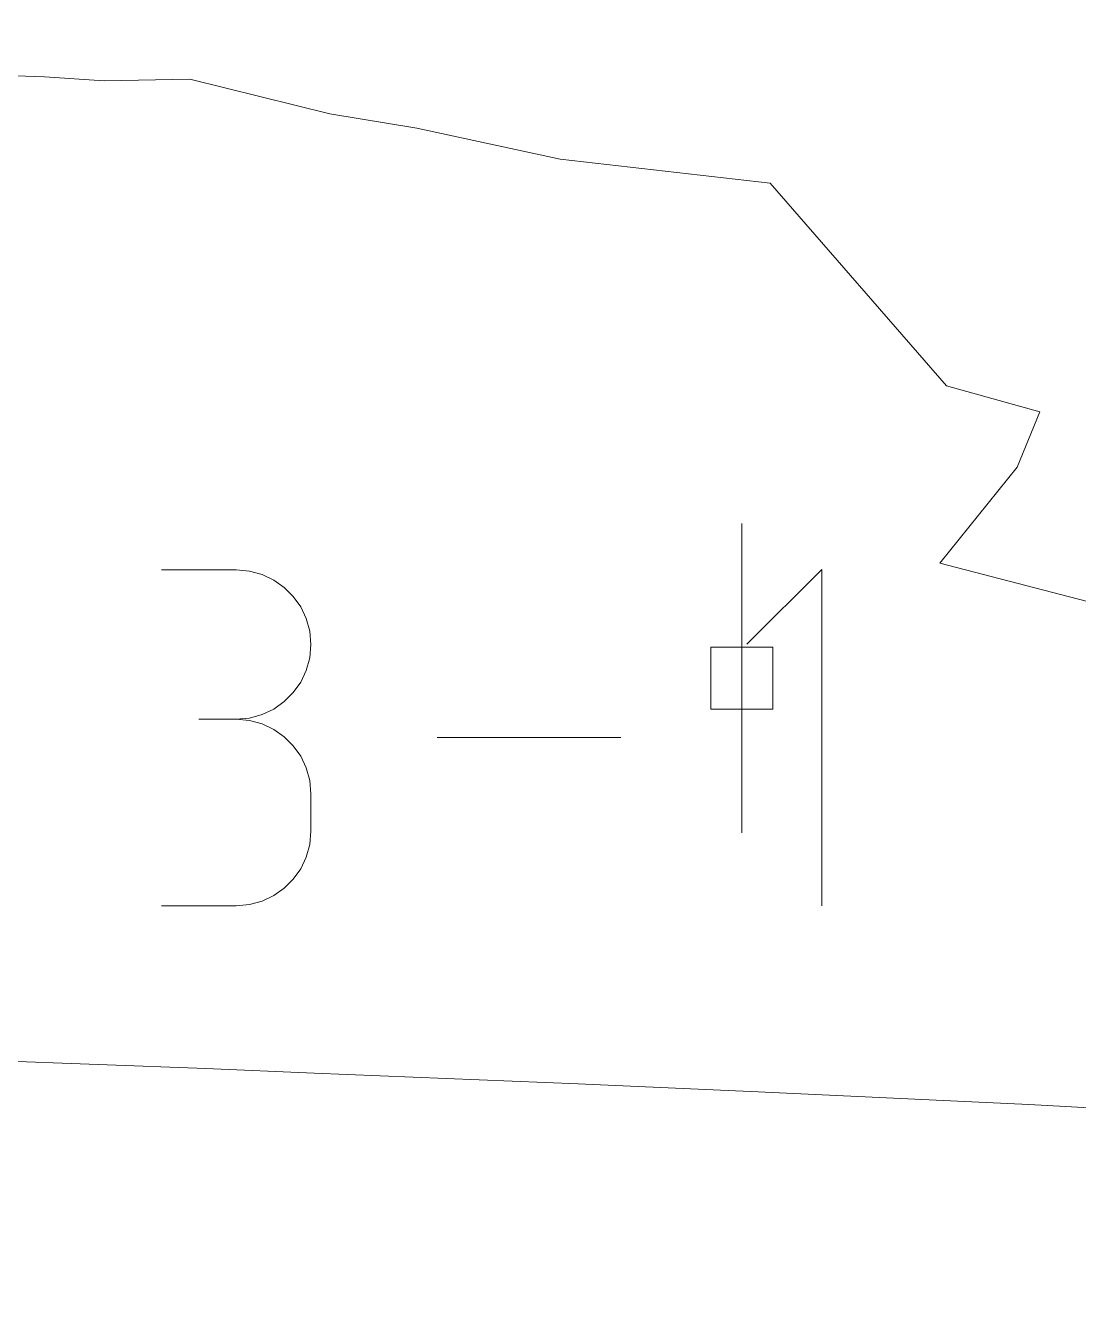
# Model space of a CAD drawing. Header units: millimetres. Extents: x -446 to 392, y -249 to 379.
# Drawn here: x 38.55 to 48.26, y 205.87 to 217.69 of the extents above; entities that cross this region are included whole.
import ezdxf

# ---------------------------------------------------------------- set-up
doc = ezdxf.new("R2010")
doc.units = ezdxf.units.MM
doc.header["$MEASUREMENT"] = 0
doc.layers.add('Layer 1', color=7, linetype='Continuous')

msp = doc.modelspace()

# ---------------------------------------------------------------- linework, layer by layer
at = {"layer": 'Layer 1', "color": 5, "lineweight": 0}
for points, knots in [([(-446.0374, -230.5655), (-446.0374, -230.5655), (392.1616, -230.5655), (392.1616, -230.5655), (392.1616, -230.5655), (392.1616, -230.5655), (392.1616, 379.0343), (392.1616, 379.0343), (392.1616, 379.0343), (392.1616, 379.0343), (-446.0374, 379.0343), (-446.0374, 379.0343), (-446.0374, 379.0343), (-446.0374, 379.0343), (-446.0374, -230.5655), (-446.0374, -230.5655)], [0, 0, 0, 0, 0.2, 0.2, 0.2, 0.2, 0.4, 0.4, 0.4, 0.4, 0.6, 0.6, 0.6, 0.6, 1, 1, 1, 1]), ([(52.9304, 207.4572), (52.9304, 207.4572), (53.1744, 208.7828), (53.1744, 208.7828), (53.1744, 208.7828), (53.1744, 208.7828), (53.1333, 209.5358), (53.1333, 209.5358), (53.1333, 209.5358), (53.1333, 209.5358), (53.0613, 210.8848), (53.0613, 210.8848), (53.0613, 210.8848), (53.0613, 210.8848), (50.5107, 211.8173), (50.5107, 211.8173), (50.5107, 211.8173), (50.5107, 211.8173), (49.4611, 212.087), (49.4611, 212.087), (49.4611, 212.087), (49.4611, 212.087), (46.9865, 212.7304), (46.9865, 212.7304), (46.9865, 212.7304), (46.9865, 212.7304), (47.6995, 213.6194), (47.6995, 213.6194), (47.6995, 213.6194), (47.6995, 213.6194), (47.9081, 214.1285), (47.9081, 214.1285), (47.9081, 214.1285), (47.9081, 214.1285), (47.0459, 214.3679), (47.0459, 214.3679), (47.0459, 214.3679), (47.0459, 214.3679), (45.4198, 216.2397), (45.4198, 216.2397), (45.4198, 216.2397), (45.4198, 216.2397), (43.4823, 216.4608), (43.4823, 216.4608), (43.4823, 216.4608), (43.4823, 216.4608), (42.1584, 216.7471), (42.1584, 216.7471), (42.1584, 216.7471), (42.1584, 216.7471), (41.3539, 216.8796), (41.3539, 216.8796), (41.3539, 216.8796), (41.3539, 216.8796), (40.0637, 217.2002), (40.0637, 217.2002), (40.0637, 217.2002), (40.0637, 217.2002), (39.273, 217.1859), (39.273, 217.1859), (39.273, 217.1859), (39.273, 217.1859), (38.7216, 217.2208), (38.7216, 217.2208), (38.7216, 217.2208), (38.7216, 217.2208), (36.8681, 217.287), (36.8681, 217.287), (36.8681, 217.287), (36.8681, 217.287), (34.6689, 217.4784), (34.6689, 217.4784), (34.6689, 217.4784), (34.6689, 217.4784), (33.9895, 217.147), (33.9895, 217.147), (33.9895, 217.147), (33.9895, 217.147), (32.6639, 216.3237), (32.6639, 216.3237), (32.6639, 216.3237), (32.6639, 216.3237), (30.9493, 215.2924), (30.9493, 215.2924), (30.9493, 215.2924), (30.9493, 215.2924), (29.8825, 215.173), (29.8825, 215.173), (29.8825, 215.173), (29.8825, 215.173), (28.5484, 214.2194), (28.5484, 214.2194), (28.5484, 214.2194), (28.5484, 214.2194), (26.5172, 212.7652), (26.5172, 212.7652), (26.5172, 212.7652), (26.5172, 212.7652), (24.947, 209.5741), (24.947, 209.5741), (24.947, 209.5741), (24.947, 209.5741), (24.4397, 208.5954), (24.4397, 208.5954), (24.4397, 208.5954), (24.4397, 208.5954), (26.6657, 208.5274), (26.6657, 208.5274), (26.6657, 208.5274), (26.6657, 208.5274), (29.6991, 208.4491), (29.6991, 208.4491), (29.6991, 208.4491), (29.6991, 208.4491), (30.4682, 208.4234), (30.4682, 208.4234), (30.4682, 208.4234), (30.4682, 208.4234), (32.9456, 208.3308), (32.9456, 208.3308), (32.9456, 208.3308), (32.9456, 208.3308), (34.6672, 208.2525), (34.6672, 208.2525), (34.6672, 208.2525), (34.6672, 208.2525), (35.2248, 208.2314), (35.2248, 208.2314), (35.2248, 208.2314), (35.2248, 208.2314), (37.2006, 208.18), (37.2006, 208.18), (37.2006, 208.18), (37.2006, 208.18), (38.2194, 208.1394), (38.2194, 208.1394), (38.2194, 208.1394), (38.2194, 208.1394), (40.21, 208.0657), (40.21, 208.0657), (40.21, 208.0657), (40.21, 208.0657), (41.2111, 208.024), (41.2111, 208.024), (41.2111, 208.024), (41.2111, 208.024), (43.6479, 207.9251), (43.6479, 207.9251), (43.6479, 207.9251), (43.6479, 207.9251), (44.4062, 207.892), (44.4062, 207.892), (44.4062, 207.892), (44.4062, 207.892), (45.3072, 207.8514), (45.3072, 207.8514), (45.3072, 207.8514), (45.3072, 207.8514), (47.8058, 207.7326), (47.8058, 207.7326), (47.8058, 207.7326), (47.8058, 207.7326), (50.1741, 207.6057), (50.1741, 207.6057), (50.1741, 207.6057), (50.1741, 207.6057), (51.2843, 207.5469), (51.2843, 207.5469), (51.2843, 207.5469), (51.2843, 207.5469), (52.9304, 207.4572), (52.9304, 207.4572)], [0, 0, 0, 0, 0.0227273, 0.0227273, 0.0227273, 0.0227273, 0.0454545, 0.0454545, 0.0454545, 0.0454545, 0.0681818, 0.0681818, 0.0681818, 0.0681818, 0.0909091, 0.0909091, 0.0909091, 0.0909091, 0.1136364, 0.1136364, 0.1136364, 0.1136364, 0.1363636, 0.1363636, 0.1363636, 0.1363636, 0.1590909, 0.1590909, 0.1590909, 0.1590909, 0.1818182, 0.1818182, 0.1818182, 0.1818182, 0.2045455, 0.2045455, 0.2045455, 0.2045455, 0.2272727, 0.2272727, 0.2272727, 0.2272727, 0.25, 0.25, 0.25, 0.25, 0.2727273, 0.2727273, 0.2727273, 0.2727273, 0.2954545, 0.2954545, 0.2954545, 0.2954545, 0.3181818, 0.3181818, 0.3181818, 0.3181818, 0.3409091, 0.3409091, 0.3409091, 0.3409091, 0.3636364, 0.3636364, 0.3636364, 0.3636364, 0.3863636, 0.3863636, 0.3863636, 0.3863636, 0.4090909, 0.4090909, 0.4090909, 0.4090909, 0.4318182, 0.4318182, 0.4318182, 0.4318182, 0.4545455, 0.4545455, 0.4545455, 0.4545455, 0.4772727, 0.4772727, 0.4772727, 0.4772727, 0.5, 0.5, 0.5, 0.5, 0.5227273, 0.5227273, 0.5227273, 0.5227273, 0.5454545, 0.5454545, 0.5454545, 0.5454545, 0.5681818, 0.5681818, 0.5681818, 0.5681818, 0.5909091, 0.5909091, 0.5909091, 0.5909091, 0.6136364, 0.6136364, 0.6136364, 0.6136364, 0.6363636, 0.6363636, 0.6363636, 0.6363636, 0.6590909, 0.6590909, 0.6590909, 0.6590909, 0.6818182, 0.6818182, 0.6818182, 0.6818182, 0.7045455, 0.7045455, 0.7045455, 0.7045455, 0.7272727, 0.7272727, 0.7272727, 0.7272727, 0.75, 0.75, 0.75, 0.75, 0.7727273, 0.7727273, 0.7727273, 0.7727273, 0.7954545, 0.7954545, 0.7954545, 0.7954545, 0.8181818, 0.8181818, 0.8181818, 0.8181818, 0.8409091, 0.8409091, 0.8409091, 0.8409091, 0.8636364, 0.8636364, 0.8636364, 0.8636364, 0.8863636, 0.8863636, 0.8863636, 0.8863636, 0.9090909, 0.9090909, 0.9090909, 0.9090909, 0.9318182, 0.9318182, 0.9318182, 0.9318182, 0.9545455, 0.9545455, 0.9545455, 0.9545455, 1, 1, 1, 1])]:
    msp.add_open_spline(points, degree=3, knots=knots, dxfattribs=at)
at = {"layer": 'Layer 1', "color": 190, "lineweight": 0}
msp.add_open_spline([(45.1569, 211.6699), (45.1569, 211.6699), (45.1569, 213.0989), (45.1569, 213.0989)], degree=3, dxfattribs=at)
msp.add_open_spline([(45.1569, 211.6699), (45.1569, 211.6699), (45.1569, 213.0989), (45.1569, 213.0989), (45.1569, 213.0989), (45.1569, 213.0989), (45.1569, 210.2415), (45.1569, 210.2415)], degree=3, knots=[0, 0, 0, 0, 0.3333333, 0.3333333, 0.3333333, 0.3333333, 1, 1, 1, 1], dxfattribs=at)
at = {"layer": 'Layer 1', "color": 1, "lineweight": 0}
for points, knots in [([(39.8015, 209.569), (39.8015, 209.569), (40.4906, 209.569), (40.4906, 209.569), (40.4906, 209.569), (40.4906, 209.569), (40.4906, 209.569), (40.4906, 209.569), (40.4906, 209.569), (40.4906, 209.569), (40.6145, 209.5798), (40.6145, 209.5798), (40.6145, 209.5798), (40.6145, 209.5798), (40.7311, 209.6124), (40.7311, 209.6124), (40.7311, 209.6124), (40.7311, 209.6124), (40.8385, 209.6633), (40.8385, 209.6633), (40.8385, 209.6633), (40.8385, 209.6633), (40.9345, 209.7312), (40.9345, 209.7312), (40.9345, 209.7312), (40.9345, 209.7312), (41.0179, 209.8141), (41.0179, 209.8141), (41.0179, 209.8141), (41.0179, 209.8141), (41.0859, 209.9107), (41.0859, 209.9107), (41.0859, 209.9107), (41.0859, 209.9107), (41.1368, 210.0175), (41.1368, 210.0175), (41.1368, 210.0175), (41.1368, 210.0175), (41.1688, 210.1341), (41.1688, 210.1341), (41.1688, 210.1341), (41.1688, 210.1341), (41.1796, 210.2575), (41.1796, 210.2575), (41.1796, 210.2575), (41.1796, 210.2575), (41.1796, 210.602), (41.1796, 210.602), (41.1796, 210.602), (41.1796, 210.602), (41.1688, 210.7254), (41.1688, 210.7254), (41.1688, 210.7254), (41.1688, 210.7254), (41.1368, 210.842), (41.1368, 210.842), (41.1368, 210.842), (41.1368, 210.842), (41.0859, 210.9488), (41.0859, 210.9488), (41.0859, 210.9488), (41.0859, 210.9488), (41.0179, 211.0454), (41.0179, 211.0454), (41.0179, 211.0454), (41.0179, 211.0454), (40.9345, 211.1282), (40.9345, 211.1282), (40.9345, 211.1282), (40.9345, 211.1282), (40.8385, 211.1962), (40.8385, 211.1962), (40.8385, 211.1962), (40.8385, 211.1962), (40.7311, 211.2471), (40.7311, 211.2471), (40.7311, 211.2471), (40.7311, 211.2471), (40.6145, 211.2797), (40.6145, 211.2797), (40.6145, 211.2797), (40.6145, 211.2797), (40.4906, 211.2905), (40.4906, 211.2905), (40.4906, 211.2905), (40.4906, 211.2905), (40.1455, 211.2905), (40.1455, 211.2905), (40.1455, 211.2905), (40.1455, 211.2905), (40.4906, 211.2905), (40.4906, 211.2905), (40.4906, 211.2905), (40.4906, 211.2905), (40.4906, 211.2905), (40.4906, 211.2905), (40.4906, 211.2905), (40.4906, 211.2905), (40.6145, 211.3019), (40.6145, 211.3019), (40.6145, 211.3019), (40.6145, 211.3019), (40.7311, 211.3339), (40.7311, 211.3339), (40.7311, 211.3339), (40.7311, 211.3339), (40.8385, 211.3848), (40.8385, 211.3848), (40.8385, 211.3848), (40.8385, 211.3848), (40.9345, 211.4534), (40.9345, 211.4534), (40.9345, 211.4534), (40.9345, 211.4534), (41.0179, 211.5362), (41.0179, 211.5362), (41.0179, 211.5362), (41.0179, 211.5362), (41.0859, 211.6328), (41.0859, 211.6328), (41.0859, 211.6328), (41.0859, 211.6328), (41.1368, 211.7402), (41.1368, 211.7402), (41.1368, 211.7402), (41.1368, 211.7402), (41.1688, 211.8567), (41.1688, 211.8567), (41.1688, 211.8567), (41.1688, 211.8567), (41.1796, 211.9807), (41.1796, 211.9807), (41.1796, 211.9807), (41.1796, 211.9807), (41.1796, 211.9807), (41.1796, 211.9807), (41.1796, 211.9807), (41.1796, 211.9807), (41.1688, 212.1041), (41.1688, 212.1041), (41.1688, 212.1041), (41.1688, 212.1041), (41.1368, 212.2201), (41.1368, 212.2201), (41.1368, 212.2201), (41.1368, 212.2201), (41.0859, 212.3275), (41.0859, 212.3275), (41.0859, 212.3275), (41.0859, 212.3275), (41.0179, 212.4235), (41.0179, 212.4235), (41.0179, 212.4235), (41.0179, 212.4235), (40.9345, 212.507), (40.9345, 212.507), (40.9345, 212.507), (40.9345, 212.507), (40.8385, 212.5749), (40.8385, 212.5749), (40.8385, 212.5749), (40.8385, 212.5749), (40.7311, 212.6258), (40.7311, 212.6258), (40.7311, 212.6258), (40.7311, 212.6258), (40.6145, 212.6578), (40.6145, 212.6578), (40.6145, 212.6578), (40.6145, 212.6578), (40.4906, 212.6692), (40.4906, 212.6692), (40.4906, 212.6692), (40.4906, 212.6692), (39.8015, 212.6692), (39.8015, 212.6692)], [0, 0, 0, 0, 0.0222222, 0.0222222, 0.0222222, 0.0222222, 0.0444444, 0.0444444, 0.0444444, 0.0444444, 0.0666667, 0.0666667, 0.0666667, 0.0666667, 0.0888889, 0.0888889, 0.0888889, 0.0888889, 0.1111111, 0.1111111, 0.1111111, 0.1111111, 0.1333333, 0.1333333, 0.1333333, 0.1333333, 0.1555556, 0.1555556, 0.1555556, 0.1555556, 0.1777778, 0.1777778, 0.1777778, 0.1777778, 0.2, 0.2, 0.2, 0.2, 0.2222222, 0.2222222, 0.2222222, 0.2222222, 0.2444444, 0.2444444, 0.2444444, 0.2444444, 0.2666667, 0.2666667, 0.2666667, 0.2666667, 0.2888889, 0.2888889, 0.2888889, 0.2888889, 0.3111111, 0.3111111, 0.3111111, 0.3111111, 0.3333333, 0.3333333, 0.3333333, 0.3333333, 0.3555556, 0.3555556, 0.3555556, 0.3555556, 0.3777778, 0.3777778, 0.3777778, 0.3777778, 0.4, 0.4, 0.4, 0.4, 0.4222222, 0.4222222, 0.4222222, 0.4222222, 0.4444444, 0.4444444, 0.4444444, 0.4444444, 0.4666667, 0.4666667, 0.4666667, 0.4666667, 0.4888889, 0.4888889, 0.4888889, 0.4888889, 0.5111111, 0.5111111, 0.5111111, 0.5111111, 0.5333333, 0.5333333, 0.5333333, 0.5333333, 0.5555556, 0.5555556, 0.5555556, 0.5555556, 0.5777778, 0.5777778, 0.5777778, 0.5777778, 0.6, 0.6, 0.6, 0.6, 0.6222222, 0.6222222, 0.6222222, 0.6222222, 0.6444444, 0.6444444, 0.6444444, 0.6444444, 0.6666667, 0.6666667, 0.6666667, 0.6666667, 0.6888889, 0.6888889, 0.6888889, 0.6888889, 0.7111111, 0.7111111, 0.7111111, 0.7111111, 0.7333333, 0.7333333, 0.7333333, 0.7333333, 0.7555556, 0.7555556, 0.7555556, 0.7555556, 0.7777778, 0.7777778, 0.7777778, 0.7777778, 0.8, 0.8, 0.8, 0.8, 0.8222222, 0.8222222, 0.8222222, 0.8222222, 0.8444444, 0.8444444, 0.8444444, 0.8444444, 0.8666667, 0.8666667, 0.8666667, 0.8666667, 0.8888889, 0.8888889, 0.8888889, 0.8888889, 0.9111111, 0.9111111, 0.9111111, 0.9111111, 0.9333333, 0.9333333, 0.9333333, 0.9333333, 0.9555556, 0.9555556, 0.9555556, 0.9555556, 1, 1, 1, 1]), ([(45.8946, 209.569), (45.8946, 209.569), (45.8946, 212.6727), (45.8946, 212.6727), (45.8946, 212.6727), (45.8946, 212.6727), (45.2049, 211.9824), (45.2049, 211.9824)], [0, 0, 0, 0, 0.3333333, 0.3333333, 0.3333333, 0.3333333, 1, 1, 1, 1])]:
    msp.add_open_spline(points, degree=3, knots=knots, dxfattribs=at)
at = {"layer": 'Layer 1', "color": 3, "lineweight": 0}
msp.add_open_spline([(44.8713, 211.3842), (44.8713, 211.3842), (45.4426, 211.3842), (45.4426, 211.3842), (45.4426, 211.3842), (45.4426, 211.3842), (45.4426, 211.9556), (45.4426, 211.9556), (45.4426, 211.9556), (45.4426, 211.9556), (44.8713, 211.9556), (44.8713, 211.9556), (44.8713, 211.9556), (44.8713, 211.9556), (44.8713, 211.3842), (44.8713, 211.3842)], degree=3, knots=[0, 0, 0, 0, 0.2, 0.2, 0.2, 0.2, 0.4, 0.4, 0.4, 0.4, 0.6, 0.6, 0.6, 0.6, 1, 1, 1, 1], dxfattribs=at)
at = {"layer": 'Layer 1', "color": 1, "lineweight": 0}
msp.add_open_spline([(44.0411, 211.1208), (44.0411, 211.1208), (42.3441, 211.1208), (42.3441, 211.1208)], degree=3, dxfattribs=at)

doc.saveas('drawing.dxf')
